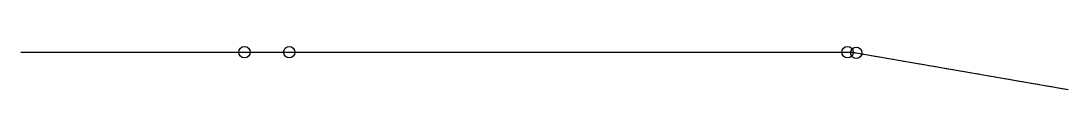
# Model space of a CAD drawing. Header units: millimetres. Extents: x 0 to 185, y -7 to 1.
import ezdxf

# ---------------------------------------------------------------- set-up
doc = ezdxf.new("R2010")
doc.units = ezdxf.units.MM
doc.linetypes.add('DASHED', pattern=[1.524, 1.27, -0.254])
for name, color, linetype in [('FIBRE_NEUTRE', 5, 'Continuous'), ('SOMMETS', 1, 'Continuous'), ('TANGENCE', 3, 'Continuous')]:
    doc.layers.add(name, color=color, linetype=linetype)

msp = doc.modelspace()

# ---------------------------------------------------------------- linework, layer by layer
at = {"layer": 'FIBRE_NEUTRE'}
msp.add_polyline3d([(0, 0, 0), (39.5, 0, 0), (39.87, 0, 0.01), (40.24, 0, 0.02), (40.6, 0, 0.06), (40.97, 0, 0.1), (41.33, 0, 0.15), (41.69, 0, 0.22), (42.05, 0, 0.3), (42.41, 0, 0.39), (42.76, 0, 0.49), (43.11, 0, 0.61), (43.46, 0, 0.74), (43.8, 0, 0.87), (44.13, 0, 1.02), (44.47, 0, 1.18), (44.79, 0, 1.36), (45.11, 0, 1.54), (45.42, 0, 1.73), (45.73, 0, 1.93), (46.03, 0, 2.15), (46.32, 0, 2.37), (46.61, 0, 2.6), (46.88, 0, 2.85), (47.15, 0, 3.1), (47.41, 0, 3.36), (146.05, 0, 105.51), (146.13, 0, 105.58), (146.2, 0, 105.66), (146.27, 0, 105.73), (146.34, 0, 105.81), (146.41, 0, 105.89), (146.48, -0.01, 105.96), (146.54, -0.01, 106.04), (146.61, -0.01, 106.12), (146.68, -0.02, 106.2), (146.74, -0.02, 106.28), (146.81, -0.02, 106.36), (146.87, -0.03, 106.45), (146.94, -0.03, 106.53), (147, -0.04, 106.61), (147.06, -0.04, 106.69), (147.12, -0.05, 106.78), (147.18, -0.06, 106.86), (147.24, -0.06, 106.95), (147.3, -0.07, 107.03), (147.36, -0.08, 107.12), (147.42, -0.09, 107.2), (147.48, -0.1, 107.29), (147.53, -0.11, 107.38), (147.59, -0.11, 107.46), (185.01, -6.59, 167.15)], dxfattribs=at)
at = {"layer": 'SOMMETS', "linetype": 'DASHED'}
msp.add_polyline3d([(0, 0, 0), (44.17, 0, 0), (146.92, 0, 106.41), (185.01, -6.59, 167.15)], dxfattribs=at)
at = {"layer": 'TANGENCE'}
for centre in [(39.5, 0), (47.41, 0, 3.36), (146.05, 0, 105.51), (147.59, -0.11, 107.46)]:
    msp.add_circle(centre, 1, dxfattribs=at)

doc.saveas('drawing.dxf')
